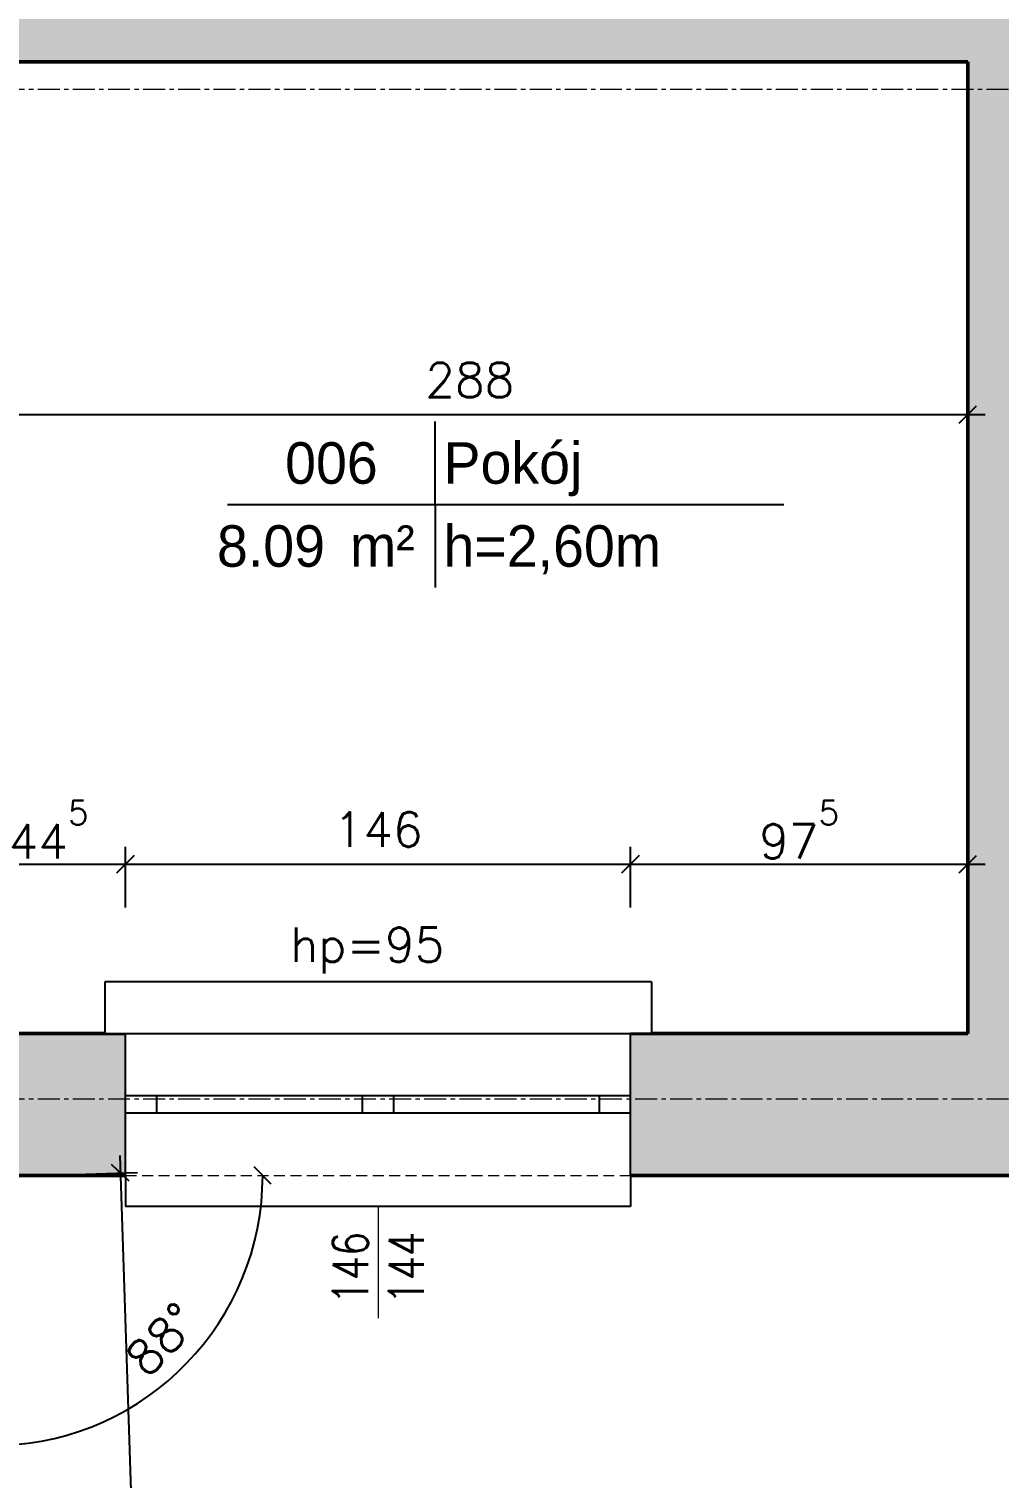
# Model space of a CAD drawing. Header units: centimetres. Extents: x -278 to 1468, y -923 to 500.
# Drawn here: x 588.6 to 869, y -423.5 to -4.5 of the extents above; entities that cross this region are included whole.
import ezdxf
from ezdxf.enums import TextEntityAlignment as Align

# ---------------------------------------------------------------- set-up
doc = ezdxf.new("R2010")
doc.units = ezdxf.units.CM
doc.header["$LTSCALE"] = 0.1
doc.linetypes.add('CENTERX2', pattern=[101.6, 63.5, -12.7, 12.7, -12.7])
doc.linetypes.add('HIDDEN', pattern=[9.525, 6.35, -3.175])
for name, color, linetype, lineweight in [('2DA_DIM_5', 7, 'Continuous', 5), ('2DA_HIDDE', 253, 'HIDDEN', 9), ('2DA_OPIS_STOLARKI', 113, 'Continuous', 9), ('2DA_OŚIE', 7, 'Continuous', 0), ('2DA_PARAPET', 153, 'Continuous', 9), ('2DA_POMIESZCZENIA', 7, 'Continuous', 25), ('2DA_WAL_ISTN', 31, 'Continuous', 50), ('2DA_WIN', 7, 'Continuous', 25)]:
    doc.layers.add(name, color=color, linetype=linetype, lineweight=lineweight)
doc.layers.add('2DA_ROOM', color=1, linetype='Continuous', plot=False)
doc.layers.add('_A_AK_hatch_sciany', color=8, linetype='Continuous', lineweight=5, transparency=0.5)
doc.layers.add('CP_UCSSPEC', color=2, linetype='Continuous')
doc.layers.add('CP_WIPEOUT', color=255, linetype='Continuous')
doc.layers.get('CP_UCSSPEC').off()
doc.styles.add('CP_ATTR', font='ROMANS.SHX')
doc.styles.add('CP_ISOTXT', font='cp_isocp.shx')
doc.styles.add('CP_TXT', font='ROMANS.SHX')
doc.dimstyles.new('CP_ADIM_CM_CM_50', dxfattribs={"dimscale": 5, "dimtxt": 3, "dimasz": 1.5, "dimexe": 1.5, "dimexo": 0, "dimgap": 1.5, "dimtad": 1, "dimtxsty": 'CP_TXT', "dimblk": 'OBLIQUE', "dimcen": 2.5, "dimdle": 1.5, "dimadec": 0, "dimazin": 0, "dimtfac": 1, "dimtix": 1, "dimtmove": 2, "dimatfit": 3, "dimfxl": 1, "dimtvp": 1.5, "dimarcsym": 0})

# ---------------------------------------------------------------- blocks, each defined once
blk = doc.blocks.new('2da_aoz01a')
blk.add_line((0, 1.261), (0, -4.388))
at = {"linetype": 'ByBlock', "style": 'CP_ATTR', "width": 0.8, "flags": 8}
blk.add_attdef('HEIGHT', text='', height=0.85, rotation=270, dxfattribs=at).set_placement((-0.68, -3.183), align=Align.MIDDLE)
blk.add_attdef('WIDTH', text='', height=0.85, rotation=270, dxfattribs=at).set_placement((0.668, -3.183), align=Align.MIDDLE_CENTER)
blk = doc.blocks.new('cp_ucs2d')
at = {"layer": 'Defpoints'}
blk.add_line((0, 0), (0, 0), dxfattribs=at)
blk.add_point((0, 0), dxfattribs=at)
blk = doc.blocks.new('2arch_d254a24000anbn_d0rwz')
blk.add_wipeout([(-73, 50), (-73, 41), (-73, 41), (-73, 23), (-73, 23), (-73, 18), (-73, 0), (-79, 0), (-79, -15), (79, -15), (79, 0), (73, 0), (73, 18), (73, 23), (73, 23), (73, 41), (73, 41), (73, 50)]).dxf.layer = 'CP_WIPEOUT'
for p, q in [((-73, 41), (-73, 50)), ((-73, 50), (73, 50)), ((73, 41), (73, 50)), ((-73, 41), (-73, 23)), ((-73, 41), (-73, 41)), ((73, 41), (73, 41)), ((73, 41), (73, 23)), ((-73, 23), (73, 23)), ((-73, 23), (-73, 18)), ((-64, 23), (-64, 18)), ((-4.5, 23), (-4.5, 18)), ((4.5, 23), (4.5, 18)), ((64, 23), (64, 18)), ((73, 23), (73, 18)), ((-73, 18), (73, 18)), ((-73, 18), (-73, 0)), ((73, 18), (73, 0)), ((-79, 0), (-73, 0)), ((-79, -15), (-79, 0)), ((79, 0), (73, 0)), ((79, -15), (79, 0)), ((-79, -15), (79, -15))]:
    blk.add_line(p, q)
at = {"layer": '2DA_HIDDE', "ltscale": 5}
for p, q in [((73, 41), (-73, 41)), ((-73, 0), (73, 0))]:
    blk.add_line(p, q, dxfattribs=at)
at = {"layer": 'CP_UCSSPEC'}
blk.add_blockref('cp_ucs2d', (0, 20.5), dxfattribs=at)
at = {"linetype": 'ByBlock', "style": 'CP_ATTR', "flags": 9}
for tag, p in [('OTHER', (-0.17, -0.09)), ('CHARACTER', (-0.17, -0.09)), ('ORDER-NO', (-0.17, -0.09)), ('PRODUCT-TYPE', (-0.17, -0.09)), ('NUMBER', (-0.17, -0.09)), ('NAME', (-0.17, -0.09)), ('PRICE', (-0.16, -0.09)), ('WEIGHT', (-0.16, -0.09)), ('ARTICLE', (-0.16, -0.09)), ('PRODUCER', (-0.17, -0.09)), ('GROUP', (-0.16, -0.09))]:
    blk.add_attdef(tag, text='', height=0.00005, dxfattribs=at).set_placement(p, align=Align.MIDDLE_LEFT)
blk = doc.blocks.new('2da_pok06c_6fduy4')
for p, q in [((0, 0), (0, 2)), ((-5, 0), (8.4, 0)), ((0, 0), (0, -0.5)), ((0, -0.5), (0, -2))]:
    blk.add_line(p, q)
at = {"linetype": 'ByBlock', "style": 'CP_ISOTXT'}
blk.add_attdef('NR', text='', height=1, dxfattribs=at).set_placement((-2.5, 1), align=Align.MIDDLE_CENTER)
blk.add_attdef('NAME', (0.2, 0.5), '', height=1, dxfattribs=at)
at = {"style": 'CP_ISOTXT', "flags": 1}
for tag, p in [('UNIT_AIR_IN', (-0.968, 0.395)), ('AIR_IN', (-0.923, 0.346)), ('UNIT_HEATING', (-0.908, 0.46)), ('AIR_OUT', (-0.672, 0.349)), ('UNIT_AIR_OUT', (-0.607, 0.397)), ('UNIT_LUX', (-0.568, 0.431)), ('UNIT_HEIGHT', (-0.522, 0.455)), ('FLOOR_MAT', (-0.97, 0.229)), ('MAX_USERS', (-0.966, 0.186)), ('HEATING', (-0.947, 0.289)), ('HEIGHT', (-0.697, 0.297)), ('TEMP', (-0.612, 0.229)), ('UNIT_MAX_USERS', (-0.58, 0.188)), ('LUX', (-0.45, 0.3)), ('UNIT_TEMP', (-0.431, 0.229))]:
    blk.add_attdef(tag, p, '', height=0.025, dxfattribs=at)
at = {"linetype": 'ByBlock', "style": 'CP_ISOTXT'}
blk.add_attdef('AREA', text='', height=1, dxfattribs=at).set_placement((-2.655, -1.5), align=Align.RIGHT)
blk.add_attdef('UNIT_AREA', text='', height=1, dxfattribs=at).set_placement((-2.053, -1), align=Align.MIDDLE_LEFT)
for tag, p in [('TEXT02', (0.2, -0.5)), ('TEXT06', (0.2, -0.5)), ('0', (0.7, -0.5))]:
    blk.add_attdef(tag, text='', height=1, dxfattribs=at).set_placement(p, align=Align.TOP_LEFT)
blk = doc.blocks.new('_Oblique')
at = {"color": 0, "linetype": 'ByBlock', "lineweight": -2}
blk.add_line((-0.5, -0.5), (0.5, 0.5), dxfattribs=at)
blk = doc.blocks.new('*D1939')
at = {"layer": '2DA_DIM_5', "color": 0, "lineweight": -2}
for p, q in [((860, -91), (860, -121)), ((572, -103.5), (572, -121)), ((567, -116), (865, -116))]:
    blk.add_line(p, q, dxfattribs=at)
at = {"layer": 'Defpoints', "color": 0}
for p in [(860, -91), (572, -103.5), (860, -116)]:
    blk.add_point(p, dxfattribs=at)
at = {"layer": '2DA_DIM_5', "color": 0, "lineweight": -2, "xscale": 5, "yscale": 5, "zscale": 5, "rotation": 180}
blk.add_blockref('_Oblique', (572, -116), dxfattribs=at)
at = {"layer": '2DA_DIM_5', "color": 0, "lineweight": -2, "xscale": 5, "yscale": 5, "zscale": 5}
blk.add_blockref('_Oblique', (860, -116), dxfattribs=at)
at = {"layer": '2DA_DIM_5', "color": 0, "insert": (716, -106), "char_height": 10, "attachment_point": 5, "style": 'CP_TXT'}
blk.add_mtext('288', dxfattribs=at)
blk = doc.blocks.new('*D1963')
at = {"layer": '2DA_DIM_5', "color": 0, "lineweight": -2}
for p, q in [((614.81, -330.28), (622.97, -577.06)), ((589.99, -336.1), (619.97, -335.11)), ((597.82, -572.89), (627.8, -571.9))]:
    blk.add_line(p, q, dxfattribs=at)
at = {"layer": 'Defpoints', "color": 0}
for p in [(589.99, -336.1), (597.82, -572.89), (622.8, -572.06)]:
    blk.add_point(p, dxfattribs=at)
at = {"layer": '2DA_DIM_5', "color": 0, "lineweight": -2, "xscale": 5, "yscale": 5, "zscale": 5}
for p, rotation in [((614.98, -335.27), 91.89338584574635), ((622.8, -572.06), 271.8933858457463)]:
    blk.add_blockref('_Oblique', p, dxfattribs=dict(at, rotation=rotation))
at = {"layer": '2DA_DIM_5', "color": 0, "insert": (628.88, -453.34), "char_height": 10, "attachment_point": 5, "rotation": 271.8934, "style": 'CP_TXT'}
blk.add_mtext('237', dxfattribs=at)
blk = doc.blocks.new('*D1977')
at = {"layer": '2DA_DIM_5', "color": 0, "lineweight": -2}
blk.add_arc((578, -336), 78.12, 271.8934, 0, dxfattribs=at)
at = {"layer": 'Defpoints', "color": 0}
for p in [(-42.5, -336), (578, -336), (902, -336), (618.54, -402.78), (585.84, -573.29)]:
    blk.add_point(p, dxfattribs=at)
at = {"layer": '2DA_DIM_5', "color": 0, "lineweight": -2, "xscale": 5, "yscale": 5, "zscale": 5}
for p, rotation in [((656.12, -336), 90), ((580.58, -414.08), 181.8933858457463)]:
    blk.add_blockref('_Oblique', p, dxfattribs=dict(at, rotation=rotation))
at = {"layer": '2DA_DIM_5', "color": 0, "insert": (626.96, -383.37), "char_height": 10, "attachment_point": 5, "rotation": 45.9467, "style": 'CP_TXT'}
blk.add_mtext('88%%d', dxfattribs=at)
blk = doc.blocks.new('*D1986')
at = {"layer": '2DA_DIM_5', "color": 0, "lineweight": -2}
for p, q in [((572, -258.5), (572, -241)), ((616.5, -258.5), (616.5, -241)), ((567, -246), (621.5, -246))]:
    blk.add_line(p, q, dxfattribs=at)
at = {"layer": 'Defpoints', "color": 0}
for p in [(616.5, -246), (572, -258.5), (616.5, -258.5)]:
    blk.add_point(p, dxfattribs=at)
at = {"layer": '2DA_DIM_5', "color": 0, "lineweight": -2, "xscale": 5, "yscale": 5, "zscale": 5, "rotation": 180}
blk.add_blockref('_Oblique', (572, -246), dxfattribs=at)
at = {"layer": '2DA_DIM_5', "color": 0, "lineweight": -2, "xscale": 5, "yscale": 5, "zscale": 5}
blk.add_blockref('_Oblique', (616.5, -246), dxfattribs=at)
at = {"layer": '2DA_DIM_5', "color": 0, "insert": (594.25, -236), "char_height": 10, "attachment_point": 5, "style": 'CP_TXT'}
blk.add_mtext('44{\\A1;{\\H0.7x;\\S5^ ;}}', dxfattribs=at)
blk = doc.blocks.new('*D1987')
at = {"layer": '2DA_DIM_5', "color": 0, "lineweight": -2}
for p, q in [((616.5, -258.5), (616.5, -241)), ((762.5, -258.5), (762.5, -241)), ((611.5, -246), (767.5, -246))]:
    blk.add_line(p, q, dxfattribs=at)
at = {"layer": 'Defpoints', "color": 0}
for p in [(762.5, -246), (616.5, -258.5), (762.5, -258.5)]:
    blk.add_point(p, dxfattribs=at)
at = {"layer": '2DA_DIM_5', "color": 0, "lineweight": -2, "xscale": 5, "yscale": 5, "zscale": 5, "rotation": 180}
blk.add_blockref('_Oblique', (616.5, -246), dxfattribs=at)
at = {"layer": '2DA_DIM_5', "color": 0, "lineweight": -2, "xscale": 5, "yscale": 5, "zscale": 5}
blk.add_blockref('_Oblique', (762.5, -246), dxfattribs=at)
at = {"layer": '2DA_DIM_5', "color": 0, "insert": (689.5, -236), "char_height": 10, "attachment_point": 5, "style": 'CP_TXT'}
blk.add_mtext('146', dxfattribs=at)
blk = doc.blocks.new('*D1988')
at = {"layer": '2DA_DIM_5', "color": 0, "lineweight": -2}
for p, q in [((762.5, -258.5), (762.5, -241)), ((860, -271), (860, -241)), ((757.5, -246), (865, -246))]:
    blk.add_line(p, q, dxfattribs=at)
at = {"layer": 'Defpoints', "color": 0}
for p in [(860, -246), (762.5, -258.5), (860, -271)]:
    blk.add_point(p, dxfattribs=at)
at = {"layer": '2DA_DIM_5', "color": 0, "lineweight": -2, "xscale": 5, "yscale": 5, "zscale": 5, "rotation": 180}
blk.add_blockref('_Oblique', (762.5, -246), dxfattribs=at)
at = {"layer": '2DA_DIM_5', "color": 0, "lineweight": -2, "xscale": 5, "yscale": 5, "zscale": 5}
blk.add_blockref('_Oblique', (860, -246), dxfattribs=at)
at = {"layer": '2DA_DIM_5', "color": 0, "insert": (811.25, -236), "char_height": 10, "attachment_point": 5, "style": 'CP_TXT'}
blk.add_mtext('97{\\A1;{\\H0.7x;\\S5^ ;}}', dxfattribs=at)
blk = doc.blocks.new('A$C6728AE7A')
at = {"layer": '2DA_OŚIE', "linetype": 'CENTERX2'}
for p, q in [((1014, -22), (-248, -22)), ((1014, -314), (-248, -314))]:
    blk.add_line(p, q, dxfattribs=at)

msp = doc.modelspace()

# ---------------------------------------------------------------- hatches: boundary and pattern name
at = {"layer": '_A_AK_hatch_sciany'}
h = msp.add_hatch(color=256, dxfattribs=at)
h.paths.add_polyline_path([(291.5, -144), (301, -144), (301, -42), (301, -18), (301, -14), (301, -9.5), (301, 0), (180.5, 0), (180.5, -14.5), (180.5, -28.5), (166.5, -28.5), (166.5, -14.5), (166.5, 0), (154.5, 0), (154.5, -14.5), (154.5, -28.5), (140.5, -28.5), (140.5, -14.5), (140.5, 0), (132, 0), (-1, 0), (-1, 276), (145, 276), (151, 276), (151, 294.5), (151, 299.5), (151, 318), (-42.5, 318), (-42.5, -8.05), (-28, -8.05), (-28, -14.05), (-1, -14.05), (132, -14.05), (132, -43), (192.5, -43), (192.5, -28.5), (192.5, -14.5), (206.5, -14.5), (206.5, -28.5), (206.5, -43), (287, -43), (287, -144)])
h.paths.add_polyline_path([(232.5, -28.5), (218.5, -28.5), (218.5, -14.5), (232.5, -14.5)], flags=16)
h.paths.add_polyline_path([(258.5, -28.5), (244.5, -28.5), (244.5, -14.5), (258.5, -14.5)], flags=16)
h.paths.add_polyline_path([(328, 276), (334, 276), (465, 276), (471, 276), (471, 294.5), (471, 299.5), (471, 318), (328, 318), (328, 299.5), (328, 294.5)])
h.paths.add_polyline_path([(762.499, -318), (762.499, -336), (902, -336), (902, 318), (648, 318), (648, 299.5), (648, 294.5), (648, 276), (654, 276), (860, 276), (860, 0), (528.983, 0), (528.983, -9.5), (528.983, -14), (557.999, -14), (557.999, -64), (567.499, -64), (571.999, -64), (571.999, -14), (860, -14), (860, -295), (768.499, -295), (762.499, -295), (762.499, -313)])
h.paths.add_polyline_path([(873, 80.147), (873, 94.147), (887, 94.147), (887, 80.147)], flags=16)
h.paths.add_polyline_path([(873, -107.853), (873, -93.853), (887, -93.853), (887, -107.853)], flags=16)
h = msp.add_hatch(color=256, dxfattribs=at)
h.paths.add_polyline_path([(500.499, -318), (500.499, -336), (616.499, -336), (616.499, -318), (616.499, -313), (616.499, -295), (610.499, -295), (571.999, -295), (571.999, -154), (567.499, -154), (557.999, -154), (553.999, -154), (523, -154), (523, -163.5), (523, -168), (557.999, -168), (557.999, -295), (500.499, -295), (500.499, -313)])
h.paths.add_polyline_path([(429, -154), (429, -295), (404.5, -295), (404.5, -328), (404.5, -336), (452.499, -336), (452.499, -318), (452.499, -313), (452.499, -295), (443, -295), (443, -168), (443, -163.5), (443, -154)])
h.paths.add_polyline_path([(309.5, -295), (301, -295), (301, -234), (291.5, -234), (287, -234), (287, -295), (230.499, -295), (230.499, -313), (230.499, -318), (230.499, -336), (309.5, -336), (309.5, -328)])
h.paths.add_polyline_path([(84.499, -295), (-1, -295), (-1, -223), (-1, -203), (-1, -183), (-1, -163), (-1, -143), (-1, -123), (-1, -96.05), (-28, -96.05), (-42.5, -96.05), (-42.5, -336), (84.499, -336), (84.499, -318), (84.499, -313)])
h.paths.add_polyline_path([(-14, -105.966), (-14, -119.966), (-28, -119.966), (-28, -105.966)], flags=16)

# ---------------------------------------------------------------- linework, layer by layer
at = {"layer": '2DA_WAL_ISTN'}
for p, q in [((571.999, -14), (860, -14)), ((860, -295), (860, -14)), ((571.999, -295), (860, -295))]:
    msp.add_line(p, q, dxfattribs=at)
msp.add_lwpolyline([(902, 318), (-42.5, 318), (-42.5, -336), (902, -336)], close=True, dxfattribs=at)

# ---------------------------------------------------------------- block references
at = {"layer": '2DA_OPIS_STOLARKI'}
ref = msp.add_blockref('2da_aoz01a', (689.499, -324.591), dxfattribs=dict(at, xscale=-12, yscale=12, zscale=12))
ref.add_attrib('HEIGHT', '144', dxfattribs={"layer": '0', "linetype": 'ByBlock', "height": 10.2, "rotation": 90, "style": 'CP_ATTR', "width": 0.8, "flags": 8}).set_placement((697.655, -362.788), align=Align.MIDDLE)
ref.add_attrib('WIDTH', '146', dxfattribs={"layer": '0', "linetype": 'ByBlock', "height": 10.2, "rotation": 90, "style": 'CP_ATTR', "width": 0.8, "flags": 8}).set_placement((681.488, -362.788), align=Align.MIDDLE_CENTER)
at = {"layer": '2DA_POMIESZCZENIA', "xscale": 12, "yscale": 12, "zscale": 12}
msp.add_blockref('2da_pok06c_6fduy4', (706, -142), dxfattribs=at).add_auto_attribs({'AREA': '8.09', 'NR': '006', 'NAME': 'Pokój', 'UNIT_AREA': 'm²', 'TEXT06': 'h=2,60m'})

# ---------------------------------------------------------------- texts
at = {"layer": '2DA_PARAPET', "style": 'CP_TXT'}
msp.add_text('hp=95', height=10, dxfattribs=at).set_placement((664.066, -274.286))

# ---------------------------------------------------------------- dimensions: what is measured, and where the dimension line sits
at = {"layer": '2DA_DIM_5'}
for base, p1, p2, text, picture, middle in [((860, -116), (571.999, -103.5), (860, -91), '288', '*D1939', (715.999, -106)), ((616.499, -246), (571.999, -258.5), (616.499, -258.5), '44{\\A1;{\\H0.7x;\\S5^ ;}}', '*D1986', (594.249, -236)), ((762.499, -246), (616.499, -258.5), (762.499, -258.5), '146', '*D1987', (689.499, -236)), ((860, -246), (762.499, -258.5), (860, -271), '97{\\A1;{\\H0.7x;\\S5^ ;}}', '*D1988', (811.249, -236))]:
    dim = msp.add_linear_dim(base=base, p1=p1, p2=p2, text=text, dimstyle='CP_ADIM_CM_CM_50', override={"dimtxt": 2, "dimasz": 1, "dimexe": 1, "dimgap": 1, "dimdle": 1, "dimtvp": 1}, dxfattribs=at)
    dim.commit()
    dim.dimension.update_dxf_attribs({"geometry": picture, "text_midpoint": middle})

# ---------------------------------------------------------------- next in the draw order: block references
at = {"layer": '2DA_WIN', "rotation": 180}
msp.add_blockref('2arch_d254a24000anbn_d0rwz', (689.499, -295), dxfattribs=at)

# ---------------------------------------------------------------- next in the draw order: linework, layer by layer
at = {"layer": '2DA_ROOM'}
msp.add_lwpolyline([(860, -14), (571.999, -14), (571.999, -295), (860, -295)], close=True, dxfattribs=at)

# ---------------------------------------------------------------- next in the draw order: block references
at = {"layer": '2DA_OŚIE'}
msp.add_blockref('A$C6728AE7A', (0, 0), dxfattribs=at)

# ---------------------------------------------------------------- next in the draw order: dimensions: what is measured, and where the dimension line sits
at = {"layer": '2DA_DIM_5'}
dim = msp.add_linear_dim(base=(622.804, -572.064), p1=(589.99, -336.099), p2=(597.817, -572.89), angle=271.89339, text='237', dimstyle='CP_ADIM_CM_CM_50', override={"dimtxt": 2, "dimasz": 1, "dimexe": 1, "dimgap": 1, "dimdle": 1, "dimtvp": 1}, dxfattribs=at)
dim.commit()
dim.dimension.update_dxf_attribs({"geometry": '*D1963', "text_midpoint": (628.884, -453.338)})
dim = msp.add_angular_dim_2l(base=(618.542, -402.778), line1=((578, -336), (585.844, -573.286)), line2=((-42.5, -336), (902, -336)), dimstyle='CP_ADIM_CM_CM_50', override={"dimtxt": 2, "dimasz": 1, "dimexe": 1, "dimgap": 1, "dimdle": 1, "dimtvp": 1}, dxfattribs=at)
dim.commit()
dim.dimension.update_dxf_attribs({"geometry": '*D1977', "text_midpoint": (626.959, -383.367)})

doc.saveas('drawing.dxf')
